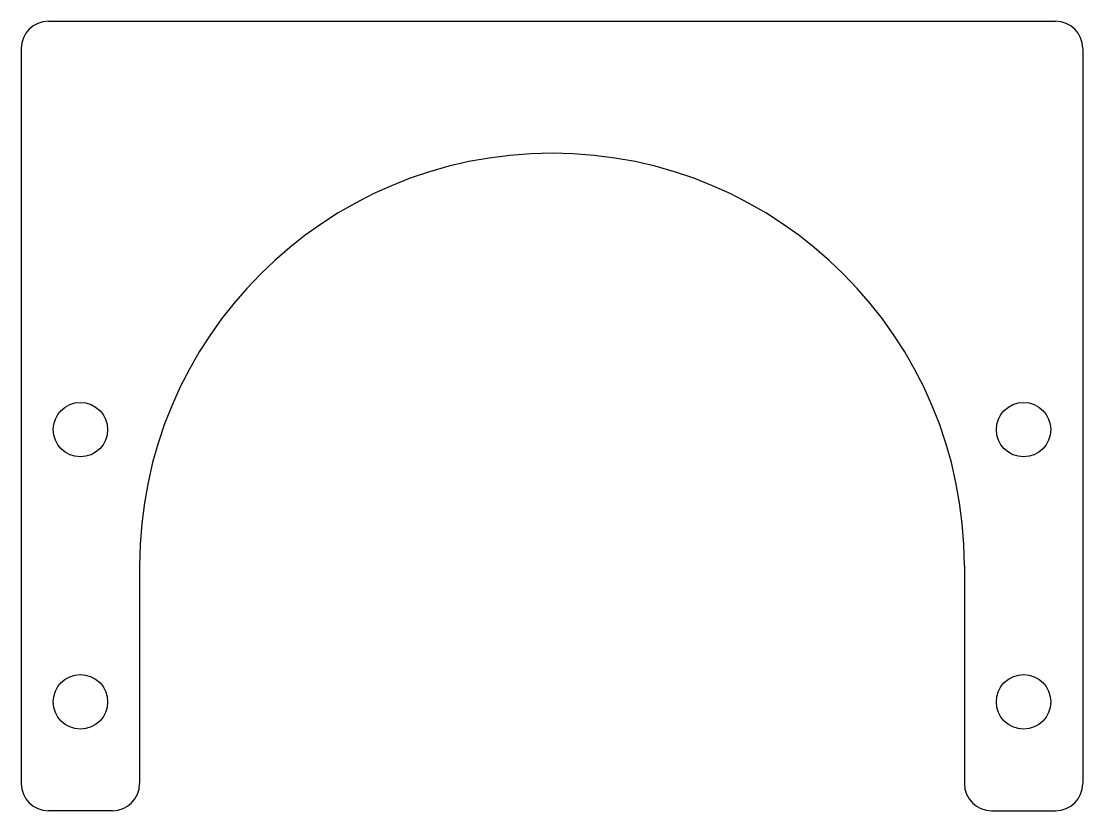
# Model space of a CAD drawing. Header units: millimetres. Extents: x -39 to 39, y -18 to 40.
import ezdxf

# ---------------------------------------------------------------- set-up
doc = ezdxf.new("R2010")
doc.units = ezdxf.units.MM

msp = doc.modelspace()

# ---------------------------------------------------------------- linework, layer by layer
at = {"color": 7, "linetype": 'Continuous', "lineweight": 25}
for p, q in [((-37, 40), (37, 40)), ((-39, 38), (-39, -16)), ((39, 38), (39, -16)), ((-30.3, 0), (-30.3, -16)), ((30.3, 0), (30.3, -16)), ((-32.3, -18), (-37, -18)), ((32.3, -18), (37, -18))]:
    msp.add_line(p, q, dxfattribs=at)
for centre in [(-34.65, 10), (34.65, 10), (-34.65, -10), (34.65, -10)]:
    msp.add_circle(centre, 2, dxfattribs=at)
for centre, radius, start, end in [((-37, 38), 2, 90, 180), ((37, 38), 2, 0, 90), ((0, 0), 30.3, 0, 180), ((-37, -16), 2, 180, 270), ((-32.3, -16), 2, 270, 0), ((32.3, -16), 2, 180, 270), ((37, -16), 2, 270, 0)]:
    msp.add_arc(centre, radius, start, end, dxfattribs=at)

doc.saveas('drawing.dxf')
